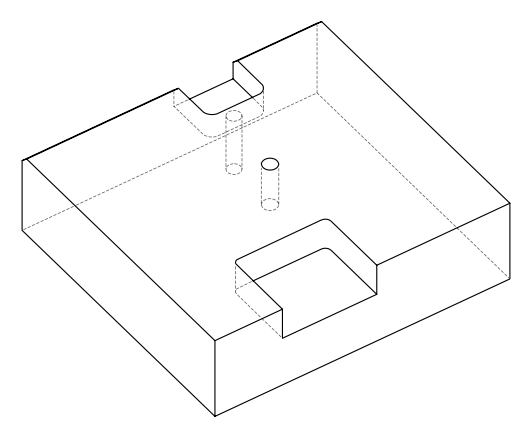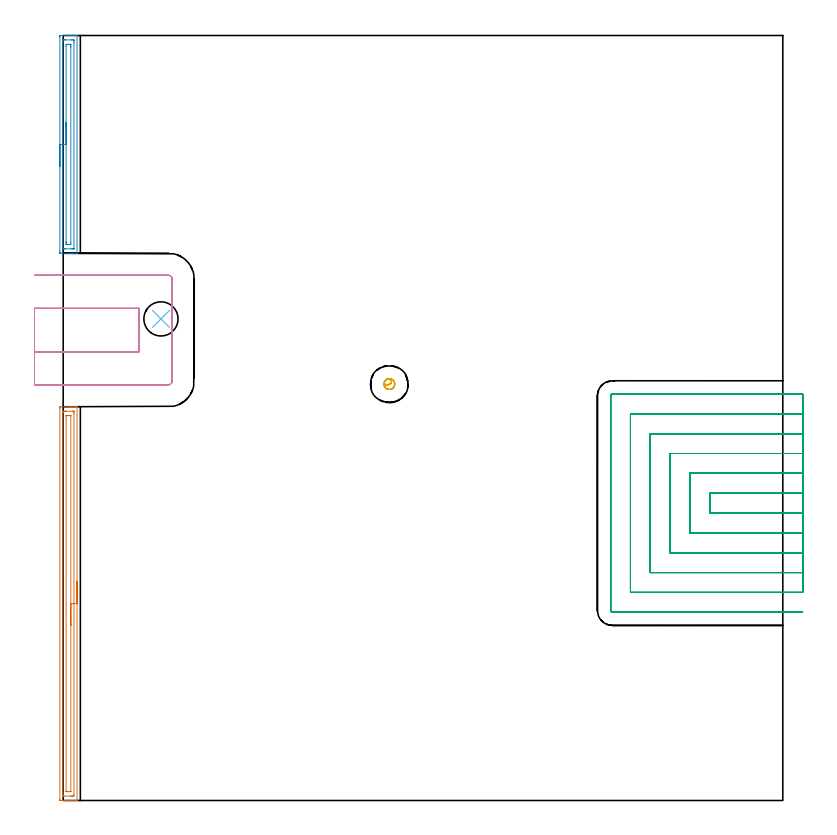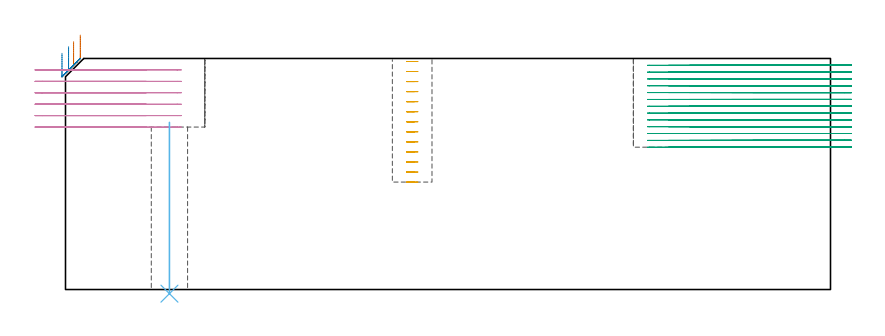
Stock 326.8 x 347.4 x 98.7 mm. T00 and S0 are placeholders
(PLAN: 6 operations, 4 tool changes, 56.8 min)
(1 AREA_MILL | FG_CHAMFER_SURFACE | UGT0205_001 | 4.5 min | 5589 mm3)
(2 AREA_MILL_1 | FG_CHAMFER_SURFACE_1 | UGT0205_001 | 2.59 min | 3153 mm3)
(3 MILL_SLOT | SLOT_PARTIAL_RECTANGULAR | NXT0201_011 | Follow Part, ap 3, ae 75% | 43.68 min | 353801 mm3)
(4 MILL_SLOT_1 | SLOT_PARTIAL_RECTANGULAR_1 | UGT0201_136 | Follow Part, ap 5, ae 75% | 4.45 min | 119510 mm3)
(5 MILL_BLIND_HOLE_FROM_SOLID_MATERIAL | STEP1POCKET | NXT0201_011 | Spiral | 1.3 min | 11819 mm3)
(6 INDEXABLE_INSERT_DRILL_THROUGH_HOLE_FROM_SOLID | STEP1HOLE | NXT0302_002 | 0.3 min | 13070 mm3)
(TOOL UGT0205_001 | Chamfer Mill 20 x 3 x 45 deg. | D20 FL50 Z2)
(TOOL NXT0201_011 | ENDMILL 12mm [2P460-1200-NA 1630] | D12 FL38 Z6)
(TOOL UGT0201_136 | Carbide End Mill 20.0 | D20 FL30 Z4)
(TOOL NXT0302_002 | Index. Insert Drill 15.5mm [880-D1550L20-05] | D15.5 PA176 FL78 Z2)
(OP 1 AREA_MILL)
G17 G21 G94 G90
T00 M6
G54
G17 G0 G90 X6.3 Y99.4 S1061 M3
G43 Z108.7 H0
G94 G1 Y99.362 Z107.828 F250.
Y99.248 Z106.963
Y99.059 Z106.112
Y98.797 Z105.28
Y98.463 Z104.474
Y98.06 Z103.7
Y97.592 Z102.964
Y97.06 Z102.272
Y96.471 Z101.629
Y95.828 Z101.039
Y95.136 Z100.508
Y94.4 Z100.04
Y93.626 Z99.637
Y92.82 Z99.303
Y91.988 Z99.041
Y91.137 Z98.852
Y90.272 Z98.738
Y89.4 Z98.7
Y0.159
X6.298 Y0.01 Z98.689
X6.163 Y0.002 Z98.555
X6.022 Y0. Z98.421
X5.655 Z98.055
X5.031 Z97.426
X2.965 Z95.363
X2.4 Z94.795
X1.805 Z94.201
X-1.109 Y0.001 Z91.288
X-1.327 Y0.004 Z91.07
X-1.492 Y0.01 Z90.905
X-1.496 Y0.21 Z90.902
X-1.499 Y0.605 Z90.901
Y178.195
X-1.496 Y178.59 Z90.902
X-1.492 Y178.79 Z90.905
X-1.109 Y178.8 Z91.288
X2.4 Z94.795
X3.842 Z96.239
X5.031 Z97.426
X5.655 Z98.055
X6.022 Z98.421
X6.163 Y178.798 Z98.555
X6.298 Y178.79 Z98.688
X6.3 Y178.641 Z98.7
Y89.4
X4.886 Z97.286
X4.885 Y2.539 Z97.285
X4.884 Y2.39 Z97.284
X4.879 Y2.027 Z97.279
X4.529 Y2.009 Z96.929
X4.154 Y2.003 Z96.554
X3.66 Y2. Z96.06
X3.277 Z95.677
X0.646 Z93.046
X0.151 Z92.551
X-0.018 Y2.003 Z92.382
X-0.046 Y2.005 Z92.354
X-0.072 Y2.009 Z92.328
X-0.079 Y2.043 Z92.321
X-0.083 Y2.239 Z92.317
X-0.085 Y2.39 Z92.315
X-0.086 Y3.134 Z92.314
X-0.085 Y176.261 Z92.315
X-0.084 Y176.41 Z92.316
X-0.079 Y176.773 Z92.321
X0.271 Y176.791 Z92.671
X0.646 Y176.797 Z93.046
X1.14 Y176.8 Z93.54
X1.523 Z93.923
X4.154 Z96.554
X4.649 Z97.049
X4.818 Y176.797 Z97.218
X4.846 Y176.795 Z97.246
X4.872 Y176.791 Z97.272
X4.879 Y176.757 Z97.279
X4.883 Y176.561 Z97.283
X4.885 Y176.41 Z97.285
X4.886 Y175.666 Z97.286
Y89.4
X3.471 Z95.871
Y4.175
X3.469 Y4.076 Z95.869
X3.467 Y4.028 Z95.867
X3.465 Y4.011 Z95.865
X3.443 Y4.006 Z95.843
X3.277 Y4.003 Z95.677
X2.571 Y4. Z94.971
X2.4 Z94.8
X1.694 Z94.094
X1.523 Y4.003 Z93.923
X1.352 Y4.008 Z93.752
X1.335 Y4.01 Z93.735
X1.333 Y4.022 Z93.733
X1.33 Y4.056 Z93.73
X1.329 Y4.109 Z93.729
Y4.175
Y174.625
X1.331 Y174.724 Z93.731
X1.333 Y174.773 Z93.733
X1.335 Y174.789 Z93.735
X1.357 Y174.794 Z93.757
X1.523 Y174.797 Z93.923
X2.229 Y174.8 Z94.629
X2.4 Z94.8
X3.106 Z95.506
X3.277 Y174.797 Z95.677
X3.448 Y174.792 Z95.848
X3.465 Y174.79 Z95.865
X3.467 Y174.778 Z95.867
X3.47 Y174.744 Z95.87
X3.471 Y174.691 Z95.871
Y174.625
Y89.4
Y88.528 Z95.91
Y87.664 Z96.023
Y86.812 Z96.212
Y85.98 Z96.475
Y85.174 Z96.808
Y84.4 Z97.211
Y83.664 Z97.68
Y82.972 Z98.211
Y82.329 Z98.8
Y81.74 Z99.444
Y81.209 Z100.136
Y80.74 Z100.871
Y80.337 Z101.645
Y80.003 Z102.451
Y79.741 Z103.283
Y79.552 Z104.135
Y79.438 Z105.
Y79.4 Z105.871
G0 Z108.7
M5
M2
(OP 2 AREA_MILL_1)
G17 G21 G94 G90
T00 M6
G54
G17 G0 G90 X-1.5 Y287.95 S1061 M3
G43 Z108.7 H0
Z100.9
G94 G1 Y287.988 Z100.028 F250.
Y288.102 Z99.164
Y288.291 Z98.312
Y288.553 Z97.48
Y288.887 Z96.674
Y289.29 Z95.9
Y289.758 Z95.164
Y290.29 Z94.472
Y290.879 Z93.829
Y291.522 Z93.24
Y292.214 Z92.709
Y292.95 Z92.24
Y293.724 Z91.837
Y294.53 Z91.503
Y295.362 Z91.241
Y296.214 Z91.052
Y297.078 Z90.938
Y297.95 Z90.9
X-1.499 Y346.843 Z90.901
X-1.496 Y347.235 Z90.902
X-1.491 Y347.39 Z90.905
X-1.109 Y347.4 Z91.288
X2.4 Z94.794
X3.056 Z95.453
X3.277 Z95.674
X3.933 Z96.33
X4.154 Z96.551
X4.597 Z96.996
X6.103 Z98.501
X6.203 Y347.398 Z98.596
X6.297 Y347.39 Z98.689
X6.3 Y347.288 Z98.7
Y248.612
X6.297 Y248.51 Z98.689
X6.203 Y248.502 Z98.596
X6.103 Y248.5 Z98.501
X4.597 Z96.996
X4.154 Z96.551
X3.933 Z96.33
X3.277 Z95.674
X3.056 Z95.453
X2.4 Z94.794
X-1.109 Y248.501 Z91.288
X-1.326 Y248.504 Z91.07
X-1.491 Y248.51 Z90.905
X-1.496 Y248.664 Z90.902
X-1.499 Y249.057 Z90.901
X-1.5 Y297.95 Z90.9
X-0.086 Z92.314
X-0.085 Y345.065 Z92.315
X-0.084 Y345.251 Z92.316
X-0.081 Y345.343 Z92.319
X-0.079 Y345.381 Z92.321
X-0.014 Y345.39 Z92.386
X0.318 Y345.398 Z92.718
X0.646 Y345.399 Z93.046
X1.193 Y345.4 Z93.593
X3.824 Z96.224
X4.154 Y345.399 Z96.554
X4.705 Y345.396 Z97.105
X4.827 Y345.39 Z97.227
X4.879 Y345.377 Z97.279
X4.883 Y345.216 Z97.283
X4.884 Y345.065 Z97.284
X4.886 Y344.324 Z97.286
X4.885 Y250.835 Z97.285
X4.884 Y250.649 Z97.284
X4.881 Y250.557 Z97.281
X4.879 Y250.519 Z97.279
X4.814 Y250.51 Z97.214
X4.482 Y250.502 Z96.882
X4.154 Y250.501 Z96.554
X3.607 Y250.5 Z96.007
X0.976 Z93.376
X0.646 Y250.501 Z93.046
X0.095 Y250.504 Z92.495
X-0.027 Y250.51 Z92.373
X-0.079 Y250.523 Z92.321
X-0.083 Y250.684 Z92.317
X-0.084 Y250.835 Z92.316
X-0.086 Y251.576 Z92.314
Y297.95
X1.328 Z93.728
X1.329 Y342.595 Z93.729
X1.334 Y343.287 Z93.734
X1.335 Y343.377 Z93.735
X1.42 Y343.392 Z93.82
X1.523 Y343.395 Z93.923
X2.289 Y343.4 Z94.689
X2.4 Z94.8
X3.166 Z95.566
X3.277 Y343.398 Z95.677
X3.388 Y343.394 Z95.788
X3.457 Y343.39 Z95.857
X3.465 Y343.351 Z95.865
X3.467 Y343.287 Z95.867
X3.47 Y343.092 Z95.87
X3.471 Y342.398 Z95.871
X3.472 Y342.202 Z95.872
X3.471 Y253.305 Z95.871
X3.466 Y252.613 Z95.866
X3.465 Y252.523 Z95.865
X3.38 Y252.508 Z95.78
X3.277 Y252.505 Z95.677
X2.511 Y252.5 Z94.911
X2.4 Z94.8
X1.634 Z94.034
X1.523 Y252.502 Z93.923
X1.412 Y252.506 Z93.812
X1.343 Y252.51 Z93.743
X1.335 Y252.549 Z93.735
X1.333 Y252.613 Z93.733
X1.33 Y252.808 Z93.73
X1.329 Y253.502 Z93.729
X1.328 Y253.699 Z93.728
Y297.95
Y298.822 Z93.767
Y299.687 Z93.88
Y300.538 Z94.069
Y301.37 Z94.332
Y302.176 Z94.665
Y302.95 Z95.068
Y303.686 Z95.537
Y304.378 Z96.068
Y305.021 Z96.657
Y305.61 Z97.301
Y306.142 Z97.993
Y306.61 Z98.728
Y307.013 Z99.502
Y307.347 Z100.308
Y307.609 Z101.14
Y307.798 Z101.992
Y307.912 Z102.857
Y307.95 Z103.728
G0 Z108.7
M5
M2
(OP 3 MILL_SLOT)
G17 G21 G94 G90
T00 M6
G54
G17 G0 G90 X335.8 Y139.6 S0 M3
G43 Z108.7 H1
Z95.785
G94 G1 X332.8 F250.
X293.6 F500.
Y130.5
X332.8
X335.8 F250.
Y148.6
X332.8
X284.6 F500.
Y121.5
X332.8
X335.8 F250.
Y157.6
X332.8
X275.6 F500.
Y112.5
X332.8
X335.8 F250.
Y166.6
X332.8
X266.6 F500.
Y103.5
X332.8
X335.8 F250.
Y175.6
X332.8
X257.6 F500.
Y94.5
X332.8
X335.8 F250.
Y184.6
X332.8
X249.5 F500.
G3 X248.6 Y183.7 R0.9
G1 Y86.4
G3 X249.5 Y85.5 R0.9
G1 X332.8
X335.8 F250.
G0 Y139.6 Z92.869
G1 X332.8
X293.6 F500.
Y130.5
X332.8
X335.8 F250.
Y148.6
X332.8
X284.6 F500.
Y121.5
X332.8
X335.8 F250.
Y157.6
X332.8
X275.6 F500.
Y112.5
X332.8
X335.8 F250.
Y166.6
X332.8
X266.6 F500.
Y103.5
X332.8
X335.8 F250.
Y175.6
X332.8
X257.6 F500.
Y94.5
X332.8
X335.8 F250.
Y184.6
X332.8
X249.5 F500.
G3 X248.6 Y183.7 R0.9
G1 Y86.4
G3 X249.5 Y85.5 R0.9
G1 X332.8
X335.8 F250.
G0 Y139.6 Z89.954
G1 X332.8
X293.6 F500.
Y130.5
X332.8
X335.8 F250.
Y148.6
X332.8
X284.6 F500.
Y121.5
X332.8
X335.8 F250.
Y157.6
X332.8
X275.6 F500.
Y112.5
X332.8
X335.8 F250.
Y166.6
X332.8
X266.6 F500.
Y103.5
X332.8
X335.8 F250.
Y175.6
X332.8
X257.6 F500.
Y94.5
X332.8
X335.8 F250.
Y184.6
X332.8
X249.5 F500.
G3 X248.6 Y183.7 R0.9
G1 Y86.4
G3 X249.5 Y85.5 R0.9
G1 X332.8
X335.8 F250.
G0 Y139.6 Z87.038
G1 X332.8
X293.6 F500.
Y130.5
X332.8
X335.8 F250.
Y148.6
X332.8
X284.6 F500.
Y121.5
X332.8
X335.8 F250.
Y157.6
X332.8
X275.6 F500.
Y112.5
X332.8
X335.8 F250.
Y166.6
X332.8
X266.6 F500.
Y103.5
X332.8
X335.8 F250.
Y175.6
X332.8
X257.6 F500.
Y94.5
X332.8
X335.8 F250.
Y184.6
X332.8
X249.5 F500.
G3 X248.6 Y183.7 R0.9
G1 Y86.4
G3 X249.5 Y85.5 R0.9
G1 X332.8
X335.8 F250.
G0 Y139.6 Z84.123
G1 X332.8
X293.6 F500.
Y130.5
X332.8
X335.8 F250.
Y148.6
X332.8
X284.6 F500.
Y121.5
X332.8
X335.8 F250.
Y157.6
X332.8
X275.6 F500.
Y112.5
X332.8
X335.8 F250.
Y166.6
X332.8
X266.6 F500.
Y103.5
X332.8
X335.8 F250.
Y175.6
X332.8
X257.6 F500.
Y94.5
X332.8
X335.8 F250.
Y184.6
X332.8
X249.5 F500.
G3 X248.6 Y183.7 R0.9
G1 Y86.4
G3 X249.5 Y85.5 R0.9
G1 X332.8
X335.8 F250.
G0 Y139.6 Z81.208
G1 X332.8
X293.6 F500.
Y130.5
X332.8
X335.8 F250.
Y148.6
X332.8
X284.6 F500.
Y121.5
X332.8
X335.8 F250.
Y157.6
X332.8
X275.6 F500.
Y112.5
X332.8
X335.8 F250.
Y166.6
X332.8
X266.6 F500.
Y103.5
X332.8
X335.8 F250.
Y175.6
X332.8
X257.6 F500.
Y94.5
X332.8
X335.8 F250.
Y184.6
X332.8
X249.5 F500.
G3 X248.6 Y183.7 R0.9
G1 Y86.4
G3 X249.5 Y85.5 R0.9
G1 X332.8
X335.8 F250.
G0 Y139.6 Z78.292
G1 X332.8
X293.6 F500.
Y130.5
X332.8
X335.8 F250.
Y148.6
X332.8
X284.6 F500.
Y121.5
X332.8
X335.8 F250.
Y157.6
X332.8
X275.6 F500.
Y112.5
X332.8
X335.8 F250.
Y166.6
X332.8
X266.6 F500.
Y103.5
X332.8
X335.8 F250.
Y175.6
X332.8
X257.6 F500.
Y94.5
X332.8
X335.8 F250.
Y184.6
X332.8
X249.5 F500.
G3 X248.6 Y183.7 R0.9
G1 Y86.4
G3 X249.5 Y85.5 R0.9
G1 X332.8
X335.8 F250.
G0 Y139.6 Z75.377
G1 X332.8
X293.6 F500.
Y130.5
X332.8
X335.8 F250.
Y148.6
X332.8
X284.6 F500.
Y121.5
X332.8
X335.8 F250.
Y157.6
X332.8
X275.6 F500.
Y112.5
X332.8
X335.8 F250.
Y166.6
X332.8
X266.6 F500.
Y103.5
X332.8
X335.8 F250.
Y175.6
X332.8
X257.6 F500.
Y94.5
X332.8
X335.8 F250.
Y184.6
X332.8
X249.5 F500.
G3 X248.6 Y183.7 R0.9
G1 Y86.4
G3 X249.5 Y85.5 R0.9
G1 X332.8
X335.8 F250.
G0 Y139.6 Z72.462
G1 X332.8
X293.6 F500.
Y130.5
X332.8
X335.8 F250.
Y148.6
X332.8
X284.6 F500.
Y121.5
X332.8
X335.8 F250.
Y157.6
X332.8
X275.6 F500.
Y112.5
X332.8
X335.8 F250.
Y166.6
X332.8
X266.6 F500.
Y103.5
X332.8
X335.8 F250.
Y175.6
X332.8
X257.6 F500.
Y94.5
X332.8
X335.8 F250.
Y184.6
X332.8
X249.5 F500.
G3 X248.6 Y183.7 R0.9
G1 Y86.4
G3 X249.5 Y85.5 R0.9
G1 X332.8
X335.8 F250.
G0 Y139.6 Z69.546
G1 X332.8
X293.6 F500.
Y130.5
X332.8
X335.8 F250.
Y148.6
X332.8
X284.6 F500.
Y121.5
X332.8
X335.8 F250.
Y157.6
X332.8
X275.6 F500.
Y112.5
X332.8
X335.8 F250.
Y166.6
X332.8
X266.6 F500.
Y103.5
X332.8
X335.8 F250.
Y175.6
X332.8
X257.6 F500.
Y94.5
X332.8
X335.8 F250.
Y184.6
X332.8
X249.5 F500.
G3 X248.6 Y183.7 R0.9
G1 Y86.4
G3 X249.5 Y85.5 R0.9
G1 X332.8
X335.8 F250.
G0 Y139.6 Z66.631
G1 X332.8
X293.6 F500.
Y130.5
X332.8
X335.8 F250.
Y148.6
X332.8
X284.6 F500.
Y121.5
X332.8
X335.8 F250.
Y157.6
X332.8
X275.6 F500.
Y112.5
X332.8
X335.8 F250.
Y166.6
X332.8
X266.6 F500.
Y103.5
X332.8
X335.8 F250.
Y175.6
X332.8
X257.6 F500.
Y94.5
X332.8
X335.8 F250.
Y184.6
X332.8
X249.5 F500.
G3 X248.6 Y183.7 R0.9
G1 Y86.4
G3 X249.5 Y85.5 R0.9
G1 X332.8
X335.8 F250.
G0 Y139.6 Z63.715
G1 X332.8
X293.6 F500.
Y130.5
X332.8
X335.8 F250.
Y148.6
X332.8
X284.6 F500.
Y121.5
X332.8
X335.8 F250.
Y157.6
X332.8
X275.6 F500.
Y112.5
X332.8
X335.8 F250.
Y166.6
X332.8
X266.6 F500.
Y103.5
X332.8
X335.8 F250.
Y175.6
X332.8
X257.6 F500.
Y94.5
X332.8
X335.8 F250.
Y184.6
X332.8
X249.5 F500.
G3 X248.6 Y183.7 R0.9
G1 Y86.4
G3 X249.5 Y85.5 R0.9
G1 X332.8
X335.8 F250.
G0 Y139.6 Z60.8
G1 X332.8
X293.6 F500.
Y130.5
X332.8
X335.8 F250.
Y148.6
X332.8
X284.6 F500.
Y121.5
X332.8
X335.8 F250.
Y157.6
X332.8
X275.6 F500.
Y112.5
X332.8
X335.8 F250.
Y166.6
X332.8
X266.6 F500.
Y103.5
X332.8
X335.8 F250.
Y175.6
X332.8
X257.6 F500.
Y94.5
X332.8
X335.8 F250.
Y184.6
X332.8
X249.5 F500.
G3 X248.6 Y183.7 R0.9
G1 Y86.4
G3 X249.5 Y85.5 R0.9
G1 X332.8
X335.8 F250.
G0 Z108.7
M5
M2
(OP 4 MILL_SLOT_1)
G17 G21 G94 G90
T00 M6
G54
G17 G0 G90 X-13. Y203.8 S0 M3
G43 Z108.7 H0
Z93.817
G94 G1 X-10. F250.
X34.5 F500.
Y223.5
X-10.
X-13. F250.
Y188.8
X-10.
X47.7 F500.
G3 X49.5 Y190.6 R1.8
G1 Y236.7
G3 X47.7 Y238.5 R1.8
G1 X-10.
X-13. F250.
G0 Y203.8 Z88.933
G1 X-10.
X34.5 F500.
Y223.5
X-10.
X-13. F250.
Y188.8
X-10.
X47.7 F500.
G3 X49.5 Y190.6 R1.8
G1 Y236.7
G3 X47.7 Y238.5 R1.8
G1 X-10.
X-13. F250.
G0 Y203.8 Z84.05
G1 X-10.
X34.5 F500.
Y223.5
X-10.
X-13. F250.
Y188.8
X-10.
X47.7 F500.
G3 X49.5 Y190.6 R1.8
G1 Y236.7
G3 X47.7 Y238.5 R1.8
G1 X-10.
X-13. F250.
G0 Y203.8 Z79.167
G1 X-10.
X34.5 F500.
Y223.5
X-10.
X-13. F250.
Y188.8
X-10.
X47.7 F500.
G3 X49.5 Y190.6 R1.8
G1 Y236.7
G3 X47.7 Y238.5 R1.8
G1 X-10.
X-13. F250.
G0 Y203.8 Z74.283
G1 X-10.
X34.5 F500.
Y223.5
X-10.
X-13. F250.
Y188.8
X-10.
X47.7 F500.
G3 X49.5 Y190.6 R1.8
G1 Y236.7
G3 X47.7 Y238.5 R1.8
G1 X-10.
X-13. F250.
G0 Y203.8 Z69.4
G1 X-10.
X34.5 F500.
Y223.5
X-10.
X-13. F250.
Y188.8
X-10.
X47.7 F500.
G3 X49.5 Y190.6 R1.8
G1 Y236.7
G3 X47.7 Y238.5 R1.8
G1 X-10.
X-13. F250.
G0 Z108.7
M5
M2
(OP 5 MILL_BLIND_HOLE_FROM_SOLID_MATERIAL)
G17 G21 G94 G90
T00 M6
G54
G17 G0 G90 X148.1 Y189.1 S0 M3
G43 Z108.7 H1
Z97.408
G94 G3 X148.66 Y190.99 R1.028 F250.
X146.045 Y190.434 R1.89
X146.766 Y187.045 R2.45
X146.045 Y190.434 R-2.45
X146.405 Y188.74 R1.225
X148.1 Y189.1 R1.225
G0 Z93.115
G3 X148.66 Y190.99 R1.028
X146.045 Y190.434 R1.89
X146.766 Y187.045 R2.45
X146.045 Y190.434 R-2.45
X146.405 Y188.74 R1.225
X148.1 Y189.1 R1.225
G0 Z88.823
G3 X148.66 Y190.99 R1.028
X146.045 Y190.434 R1.89
X146.766 Y187.045 R2.45
X146.045 Y190.434 R-2.45
X146.405 Y188.74 R1.225
X148.1 Y189.1 R1.225
G0 Z84.531
G3 X148.66 Y190.99 R1.028
X146.045 Y190.434 R1.89
X146.766 Y187.045 R2.45
X146.045 Y190.434 R-2.45
X146.405 Y188.74 R1.225
X148.1 Y189.1 R1.225
G0 Z80.238
G3 X148.66 Y190.99 R1.028
X146.045 Y190.434 R1.89
X146.766 Y187.045 R2.45
X146.045 Y190.434 R-2.45
X146.405 Y188.74 R1.225
X148.1 Y189.1 R1.225
G0 Z75.946
G3 X148.66 Y190.99 R1.028
X146.045 Y190.434 R1.89
X146.766 Y187.045 R2.45
X146.045 Y190.434 R-2.45
X146.405 Y188.74 R1.225
X148.1 Y189.1 R1.225
G0 Z71.654
G3 X148.66 Y190.99 R1.028
X146.045 Y190.434 R1.89
X146.766 Y187.045 R2.45
X146.045 Y190.434 R-2.45
X146.405 Y188.74 R1.225
X148.1 Y189.1 R1.225
G0 Z67.362
G3 X148.66 Y190.99 R1.028
X146.045 Y190.434 R1.89
X146.766 Y187.045 R2.45
X146.045 Y190.434 R-2.45
X146.405 Y188.74 R1.225
X148.1 Y189.1 R1.225
G0 Z63.069
G3 X148.66 Y190.99 R1.028
X146.045 Y190.434 R1.89
X146.766 Y187.045 R2.45
X146.045 Y190.434 R-2.45
X146.405 Y188.74 R1.225
X148.1 Y189.1 R1.225
G0 Z58.777
G3 X148.66 Y190.99 R1.028
X146.045 Y190.434 R1.89
X146.766 Y187.045 R2.45
X146.045 Y190.434 R-2.45
X146.405 Y188.74 R1.225
X148.1 Y189.1 R1.225
G0 Z54.485
G3 X148.66 Y190.99 R1.028
X146.045 Y190.434 R1.89
X146.766 Y187.045 R2.45
X146.045 Y190.434 R-2.45
X146.405 Y188.74 R1.225
X148.1 Y189.1 R1.225
G0 Z50.192
G3 X148.66 Y190.99 R1.028
X146.045 Y190.434 R1.89
X146.766 Y187.045 R2.45
X146.045 Y190.434 R-2.45
X146.405 Y188.74 R1.225
X148.1 Y189.1 R1.225
G0 Z45.9
G3 X148.66 Y190.99 R1.028
X146.045 Y190.434 R1.89
X146.766 Y187.045 R2.45
X146.045 Y190.434 R-2.45
X146.405 Y188.74 R1.225
X148.1 Y189.1 R1.225
G0 Z108.7
M5
M2
(OP 6 INDEXABLE_INSERT_DRILL_THROUGH_HOLE_FROM_SOLID)
G17 G21 G94 G90
T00 M6
G54
G17 G0 G90 X44.4 Y218.7 S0 M3
G43 Z108.7 H1
G94 G81 G98 Z-1.771 F250. R71.4
G80
M5
M2
